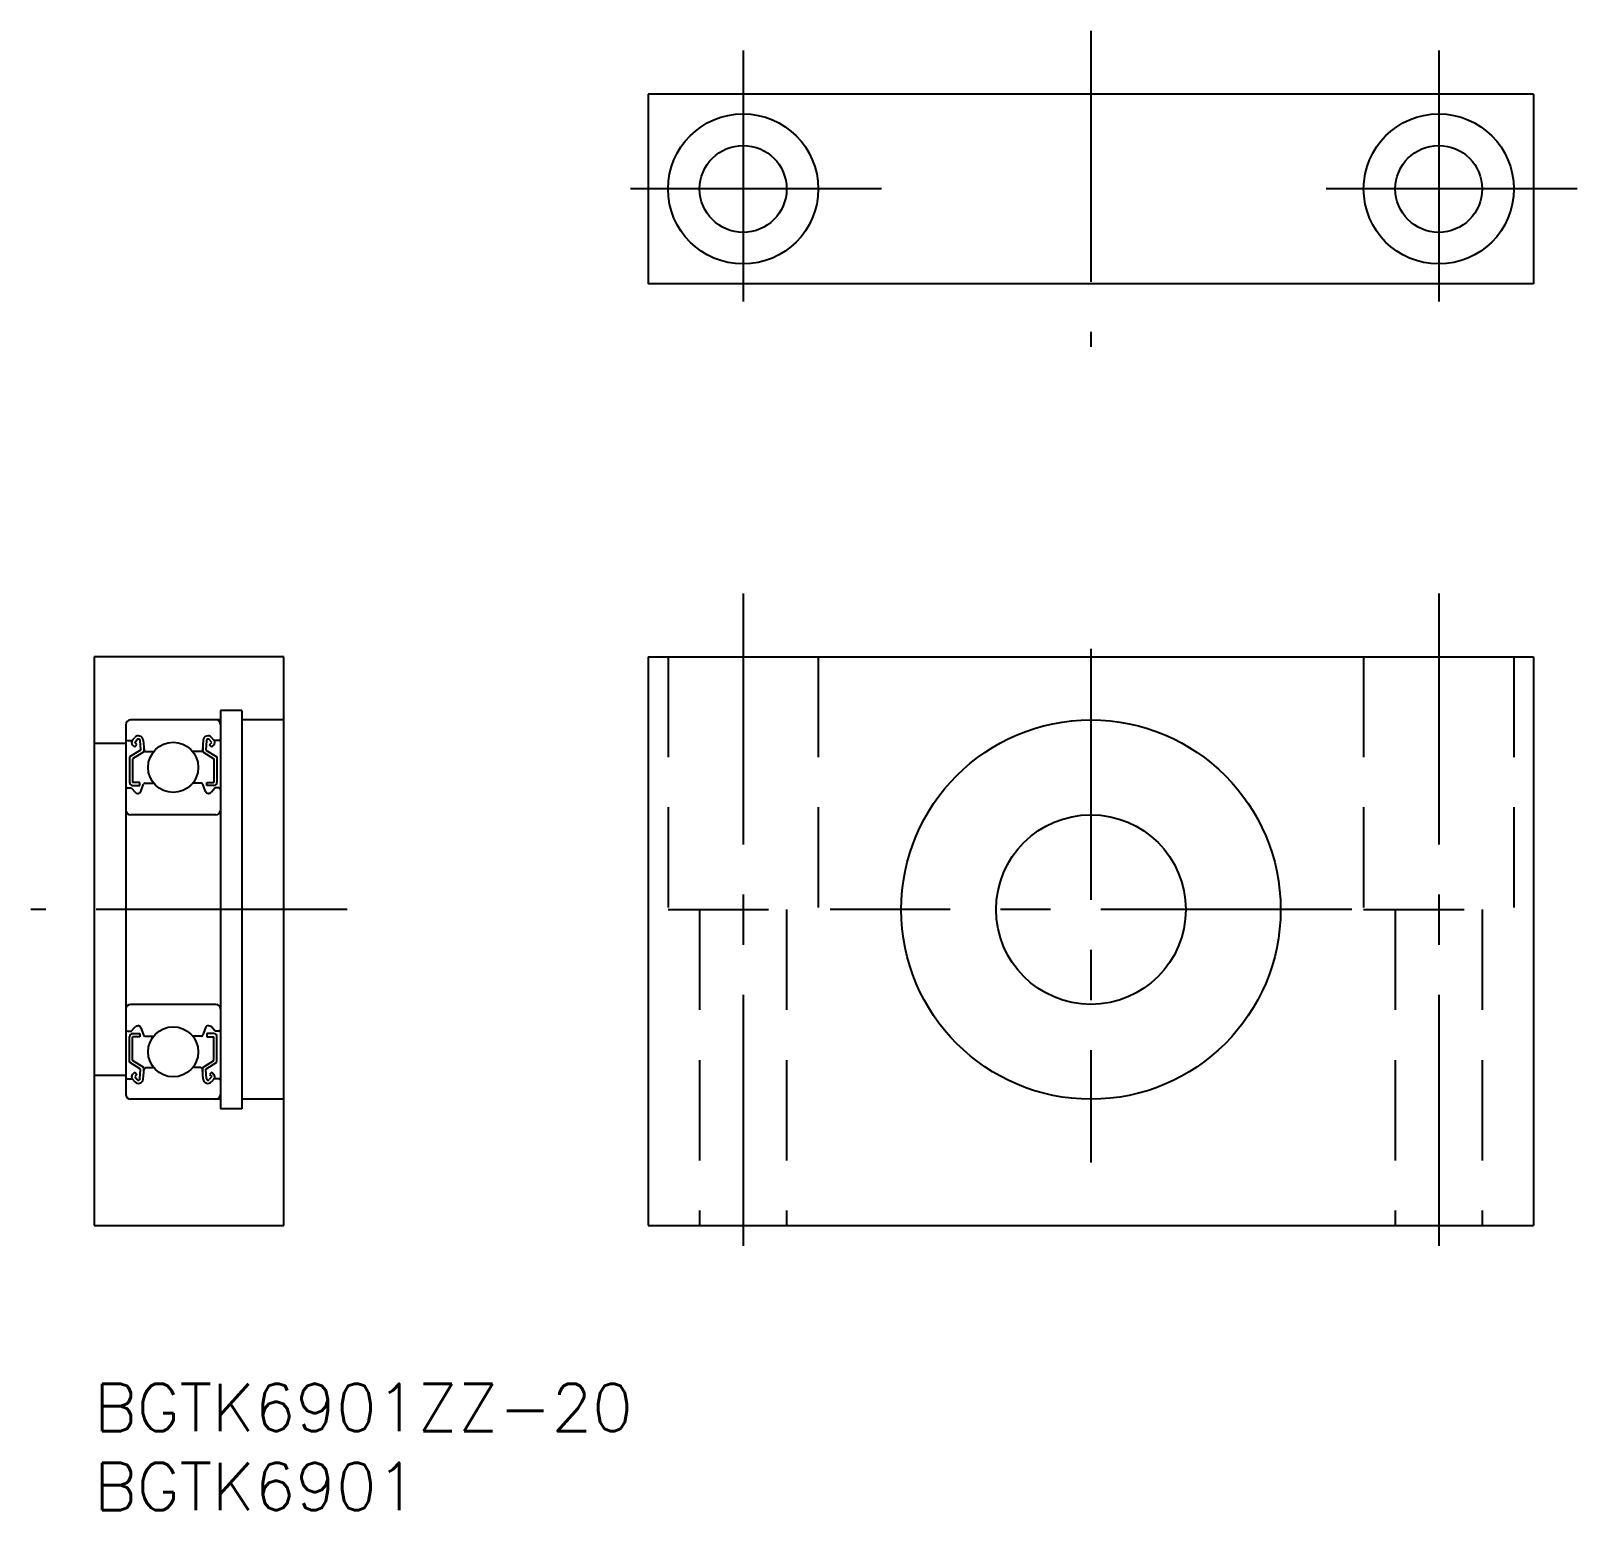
# Model space of a CAD drawing. Extents: x -4 to 93.8, y -8 to 85.6.
import ezdxf

# ---------------------------------------------------------------- set-up
doc = ezdxf.new("R2010")
doc.units = 0
doc.header["$LTSCALE"] = 0.5
doc.linetypes.add('CENTER', pattern=[50.8, 31.75, -6.35, 6.35, -6.35])
doc.linetypes.add('DASHED', pattern=[19.05, 12.7, -6.35])
for name, color, linetype in [('MSM_CENTER', 1, 'CENTER'), ('MSM_CONTINUOUS', 7, 'CONTINUOUS'), ('MSM_DASHED', 4, 'DASHED'), ('MSM_PART_NUMBER', 7, 'CONTINUOUS')]:
    doc.layers.add(name, color=color, linetype=linetype)
doc.styles.get("Standard").update_dxf_attribs({"font": 'txt.shx', "height": 3, "bigfont": 'bigfont.shx'})

# ---------------------------------------------------------------- blocks, each defined once
blk = doc.blocks.new('*U6')
at = {"layer": 'MSM_PART_NUMBER'}
blk.add_text('BGTK6901ZZ-20', height=3, dxfattribs=at).set_placement((0, -3))
blk = doc.blocks.new('*U7')
at = {"layer": 'MSM_PART_NUMBER'}
blk.add_text('BGTK6901', height=3, dxfattribs=at).set_placement((0, -8))

msp = doc.modelspace()

# ---------------------------------------------------------------- linework, layer by layer
at = {"layer": 'MSM_CENTER'}
for p, q in [((63.049, 85.603), (63.049, 65.603)), ((41.049, 84.353), (41.049, 66.853)), ((85.049, 84.353), (85.049, 66.853)), ((49.799, 75.603), (32.299, 75.603)), ((93.799, 75.603), (76.299, 75.603)), ((41.049, 50), (41.049, 6)), ((85.049, 50), (85.049, 6)), ((63.049, 46.5), (63.049, 14)), ((16, 30), (-4, 30)), ((79.549, 30), (46.549, 30))]:
    msp.add_line(p, q, dxfattribs=at)
at = {"layer": 'MSM_CONTINUOUS'}
for p, q in [((35.049, 81.603), (35.049, 69.603)), ((91.049, 81.603), (35.049, 81.603)), ((91.049, 81.603), (91.049, 69.603)), ((91.049, 69.603), (35.049, 69.603)), ((0, 46), (0, 10)), ((12, 46), (0, 46)), ((12, 10), (12, 46)), ((35.049, 46), (35.049, 10)), ((35.049, 46), (91.049, 46)), ((91.049, 46), (91.049, 10)), ((8, 42.6), (8, 17.4)), ((9.35, 42.6), (8, 42.6)), ((9.35, 42.6), (9.35, 17.4)), ((2, 41.7), (2, 18.3)), ((2, 41.7), (2, 18.3)), ((8, 42), (2.3, 42)), ((8, 42), (2.3, 42)), ((12, 42), (9.35, 42)), ((2, 40.5), (0, 40.5)), ((2.1, 40.7), (2.41, 40.7)), ((2.932, 40.098), (2.232, 39.661)), ((2.41, 40.7), (2.57, 40.89)), ((2.563, 40.289), (2.422, 40.43)), ((2.563, 40.571), (2.723, 40.761)), ((2.705, 40.43), (2.563, 40.571)), ((2.563, 40.289), (2.705, 40.43)), ((2.899, 40.702), (2.932, 40.098)), ((3.098, 40.723), (3.153, 40.091)), ((3.132, 40.334), (3.132, 39.987)), ((6.902, 40.723), (6.847, 40.091)), ((6.868, 40.334), (6.868, 39.987)), ((7.101, 40.702), (7.068, 40.098)), ((7.068, 40.098), (7.768, 39.661)), ((7.437, 40.571), (7.277, 40.761)), ((7.295, 40.43), (7.437, 40.571)), ((7.437, 40.289), (7.295, 40.43)), ((7.59, 40.7), (7.43, 40.89)), ((7.437, 40.289), (7.578, 40.43)), ((7.9, 40.7), (7.59, 40.7)), ((2.232, 39.661), (2.232, 38.05)), ((3.132, 39.987), (2.432, 39.55)), ((2.432, 39.55), (2.432, 38.05)), ((3.253, 40), (3.767, 40)), ((6.747, 40), (6.233, 40)), ((6.868, 39.987), (7.568, 39.55)), ((7.568, 39.55), (7.568, 38.05)), ((7.768, 39.661), (7.768, 38.05)), ((2.1, 37.7), (2.35, 37.7)), ((2.35, 37.7), (2.584, 37.421)), ((2.882, 38.05), (2.432, 38.05)), ((2.432, 37.85), (2.882, 37.85)), ((2.737, 37.35), (2.773, 37.35)), ((2.882, 37.85), (2.882, 38.05)), ((2.961, 37.482), (3.125, 37.934)), ((3.219, 38), (3.767, 38)), ((6.781, 38), (6.233, 38)), ((7.039, 37.482), (6.875, 37.934)), ((7.118, 38.05), (7.568, 38.05)), ((7.118, 37.85), (7.118, 38.05)), ((7.568, 37.85), (7.118, 37.85)), ((7.263, 37.35), (7.227, 37.35)), ((7.65, 37.7), (7.416, 37.421)), ((7.9, 37.7), (7.65, 37.7)), ((7.7, 36), (2.3, 36)), ((7.7, 24), (2.3, 24)), ((2.35, 22.3), (2.584, 22.579)), ((2.737, 22.65), (2.773, 22.65)), ((2.961, 22.518), (3.125, 22.066)), ((7.039, 22.518), (6.875, 22.066)), ((7.263, 22.65), (7.227, 22.65)), ((7.65, 22.3), (7.416, 22.579)), ((2.1, 22.3), (2.35, 22.3)), ((2.232, 20.339), (2.232, 21.95)), ((2.432, 22.15), (2.882, 22.15)), ((2.432, 20.45), (2.432, 21.95)), ((2.882, 21.95), (2.432, 21.95)), ((2.882, 22.15), (2.882, 21.95)), ((3.219, 22), (3.767, 22)), ((6.781, 22), (6.233, 22)), ((7.568, 22.15), (7.118, 22.15)), ((7.118, 22.15), (7.118, 21.95)), ((7.118, 21.95), (7.568, 21.95)), ((7.568, 20.45), (7.568, 21.95)), ((7.9, 22.3), (7.65, 22.3)), ((7.768, 20.339), (7.768, 21.95)), ((2.932, 19.902), (2.232, 20.339)), ((2.563, 19.711), (2.422, 19.57)), ((3.132, 20.013), (2.432, 20.45)), ((2.563, 19.711), (2.705, 19.57)), ((2.705, 19.57), (2.563, 19.429)), ((2.899, 19.298), (2.932, 19.902)), ((3.098, 19.277), (3.153, 19.909)), ((3.132, 19.666), (3.132, 20.013)), ((3.253, 20), (3.767, 20)), ((6.747, 20), (6.233, 20)), ((6.902, 19.277), (6.847, 19.909)), ((6.868, 20.013), (7.568, 20.45)), ((6.868, 19.666), (6.868, 20.013)), ((7.068, 19.902), (7.768, 20.339)), ((7.101, 19.298), (7.068, 19.902)), ((7.437, 19.711), (7.295, 19.57)), ((7.295, 19.57), (7.437, 19.429)), ((7.437, 19.711), (7.578, 19.57)), ((2, 19.5), (0, 19.5)), ((2.1, 19.3), (2.41, 19.3)), ((2.41, 19.3), (2.57, 19.11)), ((2.563, 19.429), (2.723, 19.239)), ((7.437, 19.429), (7.277, 19.239)), ((7.59, 19.3), (7.43, 19.11)), ((7.9, 19.3), (7.59, 19.3)), ((8, 18), (2.3, 18)), ((8, 18), (2.3, 18)), ((12, 18), (9.35, 18)), ((9.35, 17.4), (8, 17.4)), ((0, 10), (12, 10)), ((35.049, 10), (91.049, 10))]:
    msp.add_line(p, q, dxfattribs=at)
for centre, radius in [((41.049, 75.603), 4.75), ((85.049, 75.603), 4.75), ((41.049, 75.603), 2.75), ((85.049, 75.603), 2.75), ((63.049, 30), 12), ((5, 39), 1.587), ((63.049, 30), 6), ((5, 21), 1.587)]:
    msp.add_circle(centre, radius, dxfattribs=at)
for centre, radius, start, end in [((2.3, 41.7), 0.3, 90, 180), ((7.7, 41.7), 0.3, 0, 90), ((2.1, 40.8), 0.1, 180, 270), ((2.563, 40.572), 0.2, 139.9921, 224.99797), ((2.8, 40.697), 0.3, 4.93496, 139.9921), ((2.8, 40.697), 0.1, 3.08644, 139.96282), ((7.2, 40.697), 0.3, 40.0079, 175.06504), ((7.2, 40.697), 0.1, 40.03718, 176.91356), ((7.437, 40.572), 0.2, 315.00203, 40.0079), ((7.9, 40.8), 0.1, 270, 0), ((3.253, 40.1), 0.1, 184.93496, 269.99889), ((6.747, 40.1), 0.1, 270.00111, 355.06504), ((2.1, 37.6), 0.1, 90, 180), ((2.432, 38.05), 0.2, 180, 270), ((2.737, 37.55), 0.2, 219.98626, 270), ((2.773, 37.55), 0.2, 270, 340.05843), ((3.219, 37.9), 0.1, 89.99895, 160.05843), ((6.781, 37.9), 0.1, 19.94157, 90.00105), ((7.227, 37.55), 0.2, 199.94157, 270), ((7.263, 37.55), 0.2, 270, 320.01374), ((7.568, 38.05), 0.2, 270, 0), ((7.9, 37.6), 0.1, 0, 90), ((2.3, 36.3), 0.3, 180, 270), ((7.7, 36.3), 0.3, 270, 0), ((2.3, 23.7), 0.3, 90, 180), ((7.7, 23.7), 0.3, 0, 90), ((2.737, 22.45), 0.2, 90, 140.01374), ((2.773, 22.45), 0.2, 19.94157, 90), ((7.227, 22.45), 0.2, 90, 160.05843), ((7.263, 22.45), 0.2, 39.98626, 90), ((2.1, 22.4), 0.1, 180, 270), ((2.432, 21.95), 0.2, 90, 180), ((3.219, 22.1), 0.1, 199.94157, 270.00105), ((6.781, 22.1), 0.1, 269.99895, 340.05843), ((7.568, 21.95), 0.2, 0, 90), ((7.9, 22.4), 0.1, 270, 0), ((2.563, 19.428), 0.2, 135.00203, 220.0079), ((3.253, 19.9), 0.1, 90.00111, 175.06504), ((6.747, 19.9), 0.1, 4.93496, 89.99889), ((7.437, 19.428), 0.2, 319.9921, 44.99797), ((2.1, 19.2), 0.1, 90, 180), ((2.8, 19.303), 0.3, 220.0079, 355.06504), ((2.8, 19.303), 0.1, 220.03718, 356.91356), ((7.2, 19.303), 0.3, 184.93496, 319.9921), ((7.2, 19.303), 0.1, 183.08644, 319.96282), ((7.9, 19.2), 0.1, 0, 90), ((2.3, 18.3), 0.3, 180, 270), ((7.7, 18.3), 0.3, 270, 0)]:
    msp.add_arc(centre, radius, start, end, dxfattribs=at)
at = {"layer": 'MSM_DASHED'}
for p, q in [((36.299, 46), (36.299, 30)), ((45.799, 46), (45.799, 30)), ((80.299, 46), (80.299, 30)), ((89.799, 46), (89.799, 30)), ((36.299, 30), (45.799, 30)), ((38.299, 30), (38.299, 10)), ((43.799, 30), (43.799, 10)), ((80.299, 30), (89.799, 30)), ((82.299, 30), (82.299, 10)), ((87.799, 30), (87.799, 10))]:
    msp.add_line(p, q, dxfattribs=at)

# ---------------------------------------------------------------- block references
at = {"layer": 'MSM_CONTINUOUS'}
for name in ['*U6', '*U7']:
    msp.add_blockref(name, (0, 0), dxfattribs=at)

doc.saveas('drawing.dxf')
